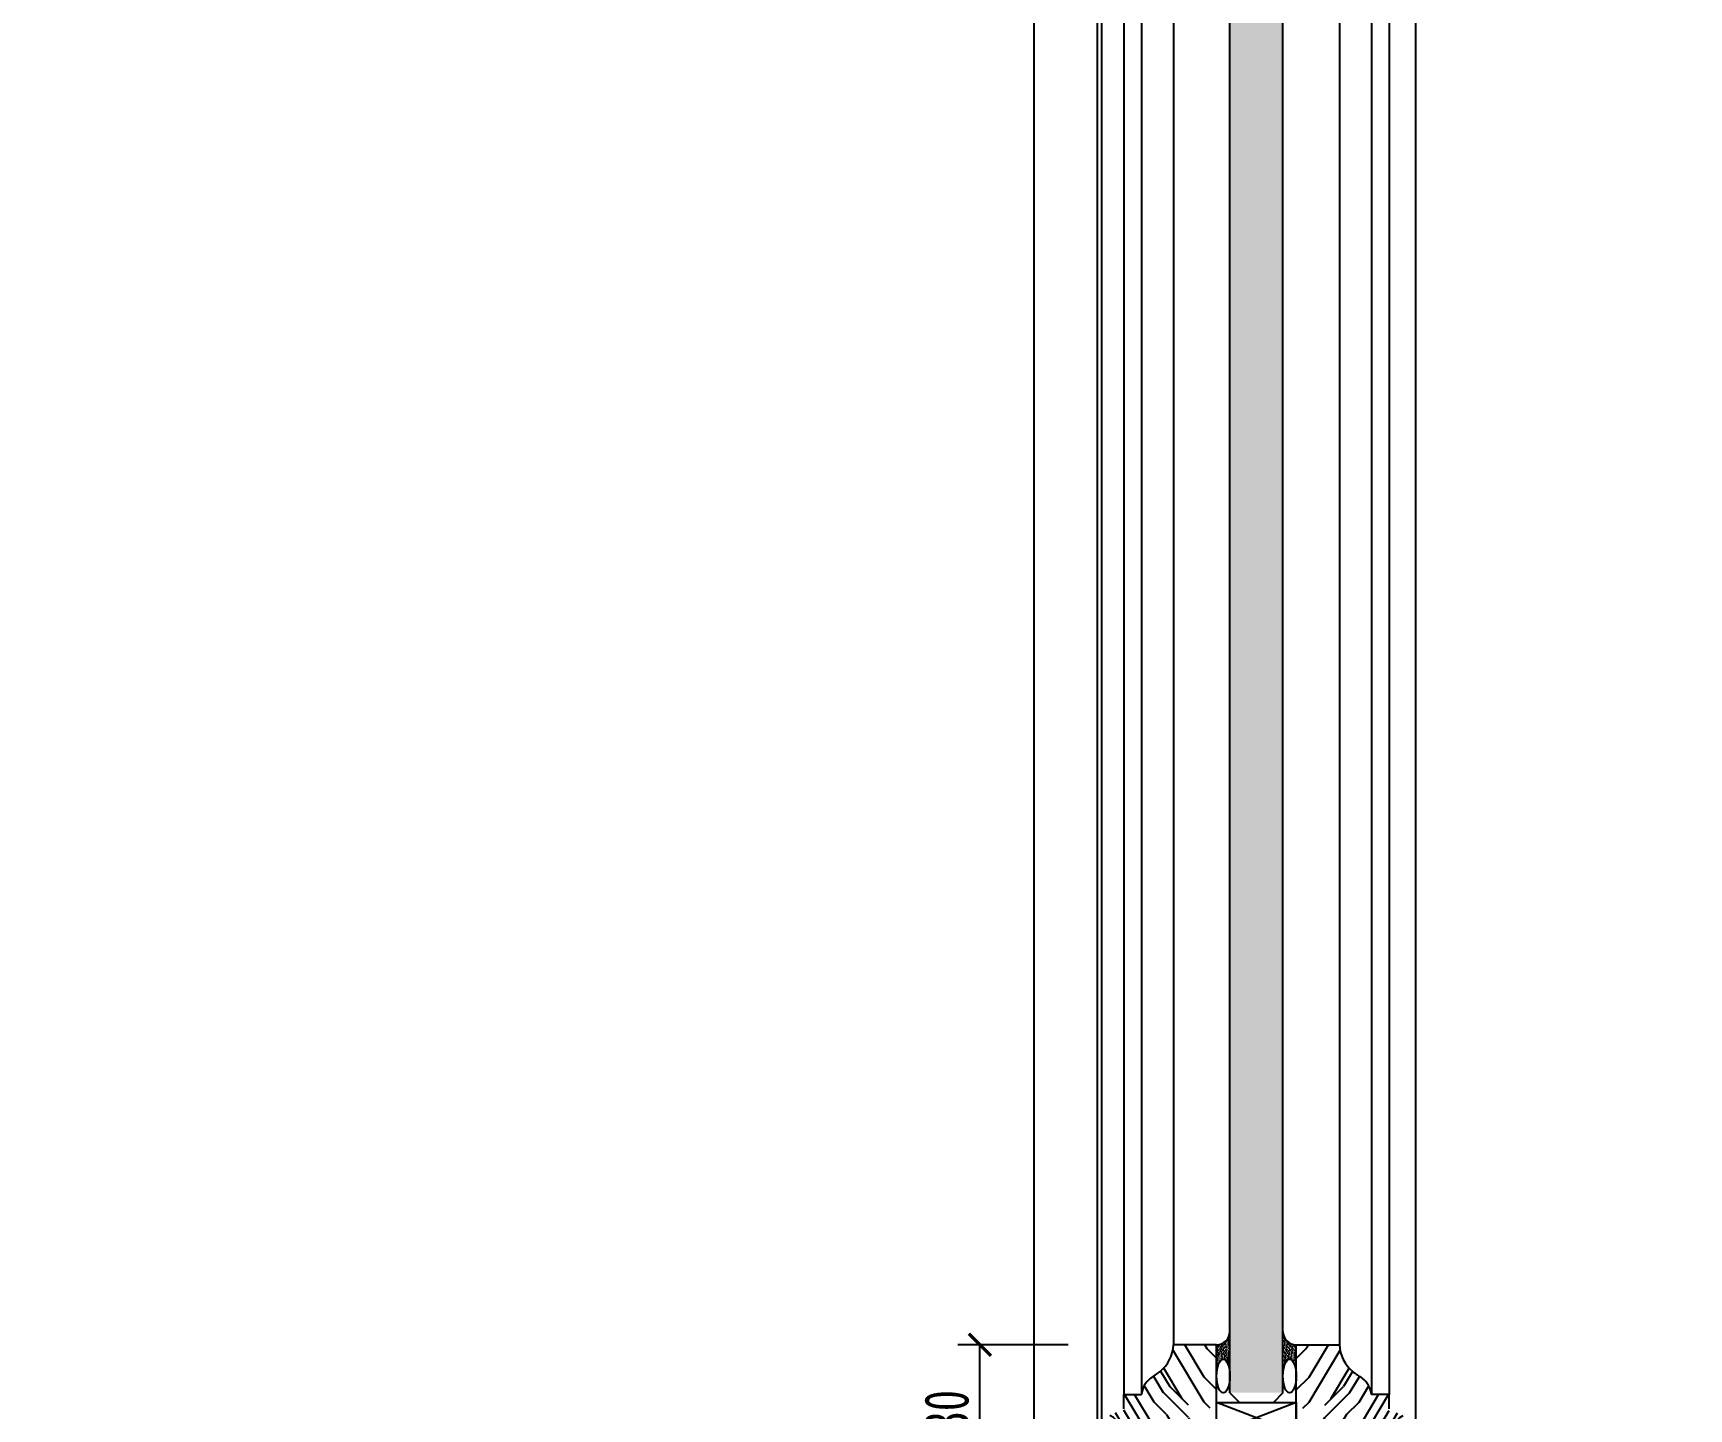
# Model space of a CAD drawing. Header units: millimetres. Extents: x 51249 to 2766742, y -599687 to -1280.
# Drawn here: x 67300.8 to 67675.2, y -128068.8 to -127757.6 of the extents above; entities that cross this region are included whole.
import ezdxf

# ---------------------------------------------------------------- set-up
doc = ezdxf.new("R2010")
doc.units = ezdxf.units.MM
doc.header["$LTSCALE"] = 10
doc.header["$PDMODE"] = 3
doc.linetypes.add('AUDIT_D_050706142524-0', pattern=[0])
for name, color, linetype in [('05', 8, 'Continuous'), ('1-LIGHT', 136, 'Continuous'), ('2-NORM', 3, 'Continuous'), ('D-Detail(节点图层)', 134, 'Continuous'), ('HATCH', 9, 'Continuous'), ('IDT-HATCH', 250, 'AUDIT_D_050706142524-0'), ('IRC-18Norm', 30, 'Continuous'), ('PUB_DIM', 8, 'Continuous'), ('W-尺寸', 5, 'Continuous')]:
    doc.layers.add(name, color=color, linetype=linetype)
doc.styles.add('DIM', font='SimSun.ttf', dxfattribs={"width": 0.7})
doc.dimstyles.new('25', dxfattribs={"dimscale": 25, "dimtxt": 2, "dimasz": 1, "dimexe": 1, "dimexo": 1, "dimgap": 0.5, "dimtad": 1, "dimdec": 0, "dimzin": 0, "dimdsep": 46, "dimtxsty": 'DIM', "dimblk": 'ARCHTICK', "dimcen": 0, "dimclrd": 5, "dimclre": 5, "dimclrt": 35, "dimadec": 0, "dimazin": 0, "dimtfac": 0.5, "dimtdec": 0, "dimtix": 1, "dimtmove": 2, "dimatfit": 2, "dimldrblk": 'A', "dimfxl": 0, "dimtolj": 1, "dimtzin": 0, "dimlwd": -1, "dimlwe": -1, "dimarcsym": 0})
doc.dimstyles.new('5', dxfattribs={"dimscale": 5, "dimtxt": 2, "dimasz": 1, "dimexe": 1, "dimexo": 1, "dimgap": 0.5, "dimtad": 1, "dimdec": 0, "dimrnd": 5, "dimzin": 0, "dimdsep": 46, "dimtxsty": 'DIM', "dimblk": 'ARCHTICK', "dimcen": 0, "dimclrd": 5, "dimclre": 5, "dimclrt": 35, "dimadec": 0, "dimazin": 0, "dimtfac": 0.5, "dimtdec": 0, "dimtix": 1, "dimtmove": 2, "dimatfit": 2, "dimldrblk": 'A', "dimfxl": 0, "dimtolj": 1, "dimtzin": 0, "dimlwd": -1, "dimlwe": -1, "dimarcsym": 0})

# ---------------------------------------------------------------- blocks, each defined once
blk = doc.blocks.new('_ArchTick')
at = {"color": 0, "linetype": 'ByBlock', "const_width": 0.15}
blk.add_lwpolyline([(-0.5, -0.5), (0.5, 0.5)], dxfattribs=at)
blk = doc.blocks.new('*D447')
at = {"layer": 'Defpoints', "color": 0, "ltscale": 0.15}
for p in [(67514.89374253014, -128054.3190530116), (67558.65786809936, -128054.3190530116), (67547.44592262662, -128084.3190530116)]:
    blk.add_point(p, dxfattribs=at)
at = {"layer": 'W-尺寸', "color": 5, "ltscale": 0.15}
for p, q in [((67534.89374253014, -128054.3190530116), (67509.89374253014, -128054.3190530116)), ((67514.89374253014, -128084.3190530116), (67514.89374253014, -128054.3190530116)), ((67534.89374253014, -128084.3190530116), (67509.89374253014, -128084.3190530116))]:
    blk.add_line(p, q, dxfattribs=at)
at = {"layer": 'W-尺寸', "color": 5, "ltscale": 0.15, "xscale": 5, "yscale": 5, "zscale": 5}
for p, rotation in [((67514.89374253014, -128054.3190530116), 90), ((67514.89374253014, -128084.3190530116), 270)]:
    blk.add_blockref('_ArchTick', p, dxfattribs=dict(at, rotation=rotation))
at = {"layer": 'W-尺寸', "color": 35, "ltscale": 0.15, "insert": (67507.39374253016, -128069.3190530116), "char_height": 10, "attachment_point": 5, "rotation": 90, "style": 'DIM'}
blk.add_mtext('\\A1;30', dxfattribs=at)
blk = doc.blocks.new('A')
for p, q in [((-1.435067392276324, 1.147654099946521), (-1.089590771724033, 1.437450103912852)), ((-1.089590771724033, 1.437450103912852), (0, 0)), ((-1.435067392276324, 1.147654099946521), (-0.3688396396728422, 0)), ((-0.3688396396728422, 3.637978807091713e-12), (-2.127066897330224, 0)), ((-1.435067392276324, -1.147654099946521), (-0.3688396396728422, 0)), ((-1.089590771724033, -1.437450103912852), (0, 0)), ((-1.435067392276324, -1.147654099946521), (-1.089590771724033, -1.437450103912852))]:
    blk.add_line(p, q)
for points in [[(-1.435067392276324, 1.147654099946521), (-1.089590771724033, 1.437450103912852), (-0.3688396396728422, 0), (0, 0)], [(-1.435067392276324, -1.147654099946521), (-1.089590771724033, -1.437450103912852), (-0.3688396396728422, 0), (0, 0)]]:
    blk.add_solid(points)
blk = doc.blocks.new('*D1063')
at = {"layer": 'D-Detail(节点图层)', "color": 5, "ltscale": 0.15}
for p, q in [((2766616.974142889, -121582.0585810632), (2766741.974142889, -121582.0585810632)), ((2766716.974142889, -121582.0585810632), (2766716.974142889, -599673.1338235259)), ((2766698.328192886, -599673.1338235259), (2766741.974142889, -599673.1338235259))]:
    blk.add_line(p, q, dxfattribs=at)
at = {"layer": 'Defpoints', "color": 0, "ltscale": 0.15}
for p in [(55453.76478300948, -121582.0585810625), (2766673.328192886, -599673.1338235259), (2766716.974142889, -599673.1338235259)]:
    blk.add_point(p, dxfattribs=at)
at = {"layer": 'D-Detail(节点图层)', "color": 5, "ltscale": 0.15, "xscale": 25, "yscale": 25, "zscale": 25}
for p, rotation in [((2766716.974142889, -121582.0585810632), 90), ((2766716.974142889, -599673.1338235259), 270)]:
    blk.add_blockref('_ArchTick', p, dxfattribs=dict(at, rotation=rotation))
at = {"layer": 'D-Detail(节点图层)', "color": 35, "ltscale": 0.15, "insert": (2766679.474142889, -360627.5962022941), "char_height": 50, "attachment_point": 5, "rotation": 90, "style": 'DIM'}
blk.add_mtext('\\A1;478091', dxfattribs=at)

msp = doc.modelspace()

# ---------------------------------------------------------------- hatches: boundary and pattern name
at = {"ltscale": 0.15}
h = msp.add_hatch(dxfattribs=at)
h.set_pattern_fill('AR-SAND', color=251, scale=0.01, angle=90, style=0)
h.set_pattern_definition([(127.5, (67571.43709658082, -128061.3946398812), (-0.4894132373293424, -0.01600031295984043), [0, -0.38608, 0, -0.4318, 0, -0.41275]), (97.49999999999987, (67571.43709658082, -128061.3946398812), (-0.7168251005683542, 0.4495232831380027), [0, -0.20828, 0, -0.3479799999999999, 0, -0.13335]), (57.49999999999998, (67571.43709658082, -128061.7070598812), (-0.001437184678545714, 0.790992370241458), [0, -0.1269999999999996, 0, -0.4571999999999993, 0, -0.5968999999999985]), (47.49999999999999, (67571.43709658082, -128061.7070598812), (-0.2229293232572162, 0.7635564524722972), [0, -0.0635, 0, -0.29972, 0, -0.3429])])
h.paths.add_polyline_path([(67568.4370965808, -128061.3946398812), (67568.50325347578, -128060.2765930941), (67568.78674927674, -128058.9516379342), (67569.12966996299, -128058.1865182488), (67569.34259264513, -128057.8997149452), (67569.53544748244, -128057.7269743408), (67569.9370965808, -128057.5879698103), (67570.15210737407, -128057.6272796654), (67570.43633356098, -128057.8049928952), (67570.68456258271, -128058.0942624659), (67570.87732288946, -128058.4286117027), (67571.05626188972, -128058.8600734149), (67571.14224414484, -128059.1281602582), (67571.22060584181, -128059.4246228749), (67571.29433485113, -128059.7738261461), (67571.33366669167, -128060.0055861974), (67571.38142390105, -128060.3671723991), (67571.41226630032, -128060.7048756592), (67571.4370965808, -128061.3323179429), (67571.43709658082, -128051.3190530116), (67571.29641796598, -128052.2269523542), (67570.90546602009, -128053.0240903459), (67570.55841692437, -128053.4403733552), (67570.25559094967, -128053.7050702434), (67569.89567006115, -128053.94061045), (67569.43287102593, -128054.1489705465), (67569.05012301708, -128054.2557515982), (67568.73534353613, -128054.3041909906), (67568.43709658082, -128054.3190530116)])
h = msp.add_hatch(dxfattribs=at)
h.set_pattern_fill('AR-SAND', color=251, scale=0.01, angle=90, style=0)
h.set_pattern_definition([(52.49999999999999, (67583.43709658079, -128061.3946398812), (0.4894132373293424, -0.01600031295984049), [0, -0.38608, 0, -0.4318, 0, -0.41275]), (82.49999999999999, (67583.43709658079, -128061.3946398812), (0.7168251005683542, 0.4495232831380026), [0, -0.20828, 0, -0.34798, 0, -0.13335]), (122.5, (67583.43709658079, -128061.7070598812), (0.00143718467854581, 0.790992370241458), [0, -0.127, 0, -0.4572, 0, -0.5969]), (132.5, (67583.43709658079, -128061.7070598812), (0.2229293232572163, 0.7635564524722972), [0, -0.06349999999999997, 0, -0.2997199999999999, 0, -0.3428999999999999])])
h.paths.add_polyline_path([(67586.4370965808, -128061.3946398812), (67586.37093968583, -128060.2765930941), (67586.08744388487, -128058.9516379342), (67585.74452319862, -128058.1865182488), (67585.53160051648, -128057.8997149452), (67585.33874567917, -128057.7269743408), (67584.9370965808, -128057.5879698103), (67584.72208578754, -128057.6272796654), (67584.43785960063, -128057.8049928952), (67584.1896305789, -128058.0942624659), (67583.99687027215, -128058.4286117027), (67583.81793127189, -128058.8600734149), (67583.73194901677, -128059.1281602582), (67583.6535873198, -128059.4246228749), (67583.57985831048, -128059.7738261461), (67583.54052646994, -128060.0055861974), (67583.49276926056, -128060.3671723991), (67583.46192686129, -128060.7048756592), (67583.4370965808, -128061.3323179429), (67583.43709658079, -128051.3190530116), (67583.57777519563, -128052.2269523542), (67583.96872714152, -128053.0240903459), (67584.31577623724, -128053.4403733552), (67584.61860221194, -128053.7050702434), (67584.97852310046, -128053.94061045), (67585.44132213568, -128054.1489705465), (67585.82407014453, -128054.2557515982), (67586.13884962548, -128054.3041909906), (67586.43709658079, -128054.3190530116)])
at = {"layer": 'HATCH', "ltscale": 30}
h = msp.add_hatch(dxfattribs=at)
h.set_pattern_fill('ZIGZAG', color=251, scale=66.66666666666666, angle=-135, style=0)
h.set_pattern_definition([(44.99999999999999, (67574.22007618094, -126552.3562479038), (3.811735879592823e-15, 11.78511301977579), [8.333333333333332, -8.333333333333332]), (135, (67580.11263269087, -126546.4636913938), (-11.78511301977579, 3.811735879592823e-15), [8.333333333333332, -8.333333333333332])])
h.paths.add_polyline_path([(67583.43709658079, -125978.2141020524), (67571.43709658079, -125978.2141020524), (67571.4370965808, -128065.1479733716), (67583.4370965808, -128065.1479733716)])
at = {"layer": 'IDT-HATCH'}
h = msp.add_hatch(dxfattribs=at)
h.set_pattern_fill('木纹02', color=8, scale=10, angle=404.9999999999999, style=0, pattern_type=2)
h.set_pattern_definition([(135, (-55635.05938549401, -182599.3683932916), (-28.28427124746191, -28.28427124746189), [8, -12, 4, -16]), (135, (-55655.56548214841, -182580.2765101996), (-28.28427124746191, -28.28427124746189), [8, -32]), (135, (-55654.15126858602, -182584.5191508867), (-28.28427124746191, -28.28427124746189), [4, -36]), (135, (-55639.3020261811, -182600.782606854), (-28.28427124746191, -28.28427124746189), [2, -28, 2, -8]), (135, (-55650.61573468012, -182592.2973254797), (-28.28427124746191, -28.28427124746189), [8, -12, 2, -18]), (135, (-55644.25177364942, -182600.0755000728), (-28.28427124746191, -28.28427124746189), [6, -34]), (135, (-55652.02994824247, -182593.7115390421), (-28.28427124746191, -28.28427124746189), [12, -28]), (135, (-55644.25177364942, -182602.9039271976), (-28.28427124746191, -28.28427124746189), [8, -32]), (135, (-55656.2725889296, -182592.2973254797), (-28.28427124746191, -28.28427124746189), [20, -20]), (135, (-55649.20152111773, -182602.1968204164), (-28.28427124746191, -28.28427124746189), [4, -12, 8, -16]), (135, (-55669.70761777213, -182583.1049373243), (-28.28427124746191, -28.28427124746189), [8, -32]), (135, (-55664.75787030385, -182589.468898355), (-28.28427124746191, -28.28427124746189), [4, -36]), (135, (-55659.80812283553, -182595.8328593857), (-28.28427124746191, -28.28427124746189), [4, -36]), (135, (-55646.37309399297, -182610.6821017906), (-28.28427124746191, -28.28427124746189), [8, -32]), (135, (-55661.22233639788, -182597.247072948), (-28.28427124746191, -28.28427124746189), [8, -32]), (135, (-55662.63654996027, -182598.6612865104), (-28.28427124746191, -28.28427124746189), [8, -8, 8, -16]), (135, (-55658.39390927315, -182605.7323543223), (-28.28427124746191, -28.28427124746189), [4, -20, 8, -8]), (135, (-55664.75787030385, -182600.782606854), (-28.28427124746191, -28.28427124746189), [12, -28]), (135, (-55666.1720838662, -182602.1968204164), (-28.28427124746191, -28.28427124746189), [8, -32]), (135, (-55655.56548214841, -182614.2176356965), (-28.28427124746191, -28.28427124746189), [12, -16, 4, -8]), (135, (-55656.97969571079, -182615.6318492589), (-28.28427124746191, -28.28427124746189), [20, -20]), (135, (-55674.65736524045, -182599.3683932916), (-28.28427124746191, -28.28427124746189), [4, -36]), (135, (-55666.87919064739, -182608.560781447), (-28.28427124746191, -28.28427124746189), [8, -32]), (135, (-55661.92944317908, -182614.9247424777), (-28.28427124746191, -28.28427124746189), [4, -16, 4, -16]), (135, (-55659.80812283553, -182618.4602763836), (-28.28427124746191, -28.28427124746189), [4, -12, 8, -16]), (135, (-55666.1720838662, -182613.5105289153), (-28.28427124746191, -28.28427124746189), [4, -20, 4, -12]), (135, (-55672.5360448969, -182608.560781447), (-28.28427124746191, -28.28427124746189), [12, -28]), (135, (-55662.63654996027, -182621.2887035084), (-28.28427124746191, -28.28427124746189), [8, -32]), (135, (-55677.48579236519, -182607.8536746659), (-28.28427124746191, -28.28427124746189), [4, -36]), (135, (-55683.84975339586, -182602.9039271976), (-28.28427124746191, -28.28427124746189), [4, -36]), (149.03624347, (-55656.97969571079, -182581.6907237619), (-28.28427124562036, 28.28427124768915), [4.119999999999999, -160.80422104]), (149.03624347, (-55666.1720838662, -182585.2262576679), (-28.28427124562036, 28.28427124768915), [4.119999999999999, -160.80422104]), (149.03624347, (-55680.31421948993, -182605.0252475411), (-28.28427124562036, 28.28427124768915), [4.119999999999999, -160.80422104]), (149.03624347, (-55661.22233639788, -182602.9039271976), (-28.28427124562036, 28.28427124768915), [4.119999999999999, -160.80422104]), (149.03624347, (-55671.12183133452, -182601.4897136352), (-28.28427124562036, 28.28427124768915), [4.119999999999999, -160.80422104]), (149.03624347, (-55671.82893811571, -182596.5399661668), (-28.28427124562036, 28.28427124768915), [4.119999999999999, -160.80422104]), (149.03624347, (-55662.63654996027, -182615.6318492589), (-28.28427124562036, 28.28427124768915), [4.119999999999999, -160.80422104]), (149.03624347, (-55672.5360448969, -182602.9039271976), (-28.28427124562036, 28.28427124768915), [4.119999999999999, -160.80422104]), (149.03624347, (-55667.58629742856, -182586.6404712303), (-28.28427124562036, 28.28427124768915), [8.239999999999998, -156.68422104]), (149.03624347, (-55666.87919064739, -182591.5902186985), (-28.28427124562036, 28.28427124768915), [8.239999999999998, -156.68422104]), (149.03624347, (-55668.29340420975, -182593.0044322609), (-28.28427124562036, 28.28427124768915), [8.239999999999998, -156.68422104]), (300.96375653, (-55650.61573468012, -182592.2973254797), (28.28427124768914, -28.28427124562038), [4.119999999999998, -8.239999999999997, 4.119999999999998, -148.4442210399999]), (300.96375653, (-55649.20152111773, -182602.1968204164), (28.28427124768914, -28.28427124562038), [4.119999999999998, -160.80422104]), (300.96375653, (-55661.92944317908, -182614.9247424777), (28.28427124768914, -28.28427124562038), [8.239999999999997, -156.68422104]), (329.03624347, (-55655.56548214841, -182580.2765101996), (28.28427124562036, -28.28427124768915), [4.119999999999993, -160.8042210399998]), (120.96375653, (-55661.22233639788, -182574.6196559501), (-28.28427124768912, 28.28427124562039), [4.12, -160.80422104]), (120.96375653, (-55662.63654996027, -182593.0044322609), (-28.28427124768912, 28.28427124562039), [4.12, -160.80422104]), (120.96375653, (-55673.24315167806, -182592.2973254797), (-28.28427124768912, 28.28427124562039), [4.12, -160.80422104]), (120.96375653, (-55664.05076352265, -182605.7323543223), (-28.28427124768912, 28.28427124562039), [4.12, -160.80422104]), (120.96375653, (-55664.75787030385, -182612.0963153529), (-28.28427124768912, 28.28427124562039), [4.12, -160.80422104]), (120.96375653, (-55669.00051099094, -182610.6821017906), (-28.28427124768912, 28.28427124562039), [4.12, -160.80422104]), (120.96375653, (-55664.05076352265, -182605.7323543223), (-28.28427124768912, 28.28427124562039), [4.12, -160.80422104]), (120.96375653, (-55676.77868558399, -182601.4897136352), (-28.28427124768912, 28.28427124562039), [16.48, -148.44422104]), (120.96375653, (-55640.71623974349, -182599.3683932916), (-28.28427124768912, 28.28427124562039), [16.48, -148.44422104]), (120.96375653, (-55645.66598721177, -182598.6612865104), (-28.28427124768912, 28.28427124562039), [16.48, -148.44422104]), (120.96375653, (-55649.90862789893, -182597.247072948), (-28.28427124768912, 28.28427124562039), [4.12, -8.24, 8.24, -144.32422104]), (120.96375653, (-55652.02994824247, -182599.3683932916), (-28.28427124768912, 28.28427124562039), [8.24, -8.24, 8.24, -140.20422104]), (120.96375653, (-55652.02994824247, -182605.0252475411), (-28.28427124768912, 28.28427124562039), [16.48, -148.44422104]), (120.96375653, (-55651.32284146128, -182609.9749950094), (-28.28427124768912, 28.28427124562039), [16.48, -148.44422104]), (120.96375653, (-55652.73705502364, -182611.3892085718), (-28.28427124768912, 28.28427124562039), [16.48, -148.44422104]), (120.96375653, (-55681.02132627112, -182600.0755000728), (-28.28427124768912, 28.28427124562039), [4.12, -160.80422104]), (120.96376753, (-55686.67818052063, -182600.0755000728), (-28.28427667787886, 28.28426581542961), [8.24, -156.68422104]), (120.96376753, (-55668.29340420975, -182615.6318492589), (-28.28427667787886, 28.28426581542961), [8.24, -156.68422104]), (120.9637575300001, (-55640.71623974349, -182593.7115390421), (-28.28427174134279, 28.28427075196671), [16.48, -148.44422104]), (120.9637575300001, (-55677.48579236519, -182596.5399661668), (-28.28427174134279, 28.28427075196671), [12.36, -152.56422104]), (120.9637575300001, (-55678.19289914638, -182591.5902186985), (-28.28427174134279, 28.28427075196671), [24.72, -140.20422104])])
edge = h.paths.add_edge_path()
edge.add_arc((67497.59027489478, -127979.2666334885), 99.75466131192651, 304.10039438997353, 305.59705055819467, ccw=False)
edge.add_arc((67556.57565160593, -128066.0110236356), 5.148733575740926, 126.4428622546429, 175.0756328844808)
edge.add_line((67551.44592262659, -128065.5690530116), (67547.44592262662, -128065.5690530116))
edge.add_line((67547.44592262662, -128065.5690530116), (67547.44592262662, -128069.3190530116))
edge.add_arc((67547.70113095996, -128075.5690530116), 6.255208333333729, 92.33827865590362, 267.6617213440963)
edge.add_line((67547.44592262662, -128081.8190530116), (67547.44592262662, -128084.3190530116))
edge.add_line((67547.44592262662, -128084.3190530116), (67552.44592262662, -128084.3190530116))
edge.add_line((67552.44592262662, -128084.3190530116), (67552.44592262662, -128074.3190530116))
edge.add_line((67552.44592262662, -128074.3190530116), (67568.4370965808, -128074.3190530116))
edge.add_line((67568.4370965808, -128074.3190530116), (67568.43709658078, -128054.3190530116))
edge.add_line((67568.43709658078, -128054.3190530116), (67558.65786809936, -128054.3190530116))
edge.add_arc((67550.37158551361, -128053.988734977), 8.292863745098321, 309.58138176558623, 357.71721350817296, ccw=False)
h = msp.add_hatch(dxfattribs=at)
h.set_pattern_fill('木纹02', color=8, scale=10, angle=315, style=0, pattern_type=2)
h.set_pattern_definition([(45.00000000000001, (190789.9335786556, -182599.3683932917), (28.2842712474619, -28.2842712474619), [8, -12, 4, -16]), (45.00000000000001, (190810.43967531, -182580.2765101996), (28.2842712474619, -28.2842712474619), [8, -32]), (45.00000000000001, (190809.0254617476, -182584.5191508867), (28.2842712474619, -28.2842712474619), [4, -36]), (45.00000000000001, (190794.1762193427, -182600.782606854), (28.2842712474619, -28.2842712474619), [2, -28, 2, -8]), (45.00000000000001, (190805.4899278417, -182592.2973254798), (28.2842712474619, -28.2842712474619), [8, -12, 2, -18]), (45.00000000000001, (190799.125966811, -182600.0755000729), (28.2842712474619, -28.2842712474619), [6, -34]), (45.00000000000001, (190806.9041414041, -182593.7115390422), (28.2842712474619, -28.2842712474619), [12, -28]), (45.00000000000001, (190799.125966811, -182602.9039271976), (28.2842712474619, -28.2842712474619), [8, -32]), (45.00000000000001, (190811.1467820912, -182592.2973254798), (28.2842712474619, -28.2842712474619), [20, -20]), (45.00000000000001, (190804.0757142793, -182602.1968204164), (28.2842712474619, -28.2842712474619), [4, -12, 8, -16]), (45.00000000000001, (190824.5818109337, -182583.1049373244), (28.2842712474619, -28.2842712474619), [8, -32]), (45.00000000000001, (190819.6320634654, -182589.468898355), (28.2842712474619, -28.2842712474619), [4, -36]), (45.00000000000001, (190814.6823159971, -182595.8328593858), (28.2842712474619, -28.2842712474619), [4, -36]), (45.00000000000001, (190801.2472871545, -182610.6821017907), (28.2842712474619, -28.2842712474619), [8, -32]), (45.00000000000001, (190816.0965295595, -182597.2470729481), (28.2842712474619, -28.2842712474619), [8, -32]), (45.00000000000001, (190817.5107431218, -182598.6612865105), (28.2842712474619, -28.2842712474619), [8, -8, 8, -16]), (45.00000000000001, (190813.2681024347, -182605.7323543223), (28.2842712474619, -28.2842712474619), [4, -20, 8, -8]), (45.00000000000001, (190819.6320634654, -182600.782606854), (28.2842712474619, -28.2842712474619), [12, -28]), (45.00000000000001, (190821.0462770278, -182602.1968204164), (28.2842712474619, -28.2842712474619), [8, -32]), (45.00000000000001, (190810.43967531, -182614.2176356966), (28.2842712474619, -28.2842712474619), [12, -16, 4, -8]), (45.00000000000001, (190811.8538888724, -182615.631849259), (28.2842712474619, -28.2842712474619), [20, -20]), (45.00000000000001, (190829.531558402, -182599.3683932917), (28.2842712474619, -28.2842712474619), [4, -36]), (45.00000000000001, (190821.753383809, -182608.5607814471), (28.2842712474619, -28.2842712474619), [8, -32]), (45.00000000000001, (190816.8036363407, -182614.9247424778), (28.2842712474619, -28.2842712474619), [4, -16, 4, -16]), (45.00000000000001, (190814.6823159971, -182618.4602763837), (28.2842712474619, -28.2842712474619), [4, -12, 8, -16]), (45.00000000000001, (190821.0462770278, -182613.5105289154), (28.2842712474619, -28.2842712474619), [4, -20, 4, -12]), (45.00000000000001, (190827.4102380585, -182608.5607814471), (28.2842712474619, -28.2842712474619), [12, -28]), (45.00000000000001, (190817.5107431218, -182621.2887035084), (28.2842712474619, -28.2842712474619), [8, -32]), (45.00000000000001, (190832.3599855268, -182607.8536746659), (28.2842712474619, -28.2842712474619), [4, -36]), (45.00000000000001, (190838.7239465574, -182602.9039271976), (28.2842712474619, -28.2842712474619), [4, -36]), (30.96375652999999, (190811.8538888724, -182581.690723762), (28.28427124562037, 28.28427124768914), [4.119999999999999, -160.80422104]), (30.96375652999999, (190821.0462770278, -182585.2262576679), (28.28427124562037, 28.28427124768914), [4.119999999999999, -160.80422104]), (30.96375652999999, (190835.1884126515, -182605.0252475411), (28.28427124562037, 28.28427124768914), [4.119999999999999, -160.80422104]), (30.96375652999999, (190816.0965295595, -182602.9039271976), (28.28427124562037, 28.28427124768914), [4.119999999999999, -160.80422104]), (30.96375652999999, (190825.9960244961, -182601.4897136352), (28.28427124562037, 28.28427124768914), [4.119999999999999, -160.80422104]), (30.96375652999999, (190826.7031312773, -182596.5399661669), (28.28427124562037, 28.28427124768914), [4.119999999999999, -160.80422104]), (30.96375652999999, (190817.5107431218, -182615.631849259), (28.28427124562037, 28.28427124768914), [4.119999999999999, -160.80422104]), (30.96375652999999, (190827.4102380585, -182602.9039271976), (28.28427124562037, 28.28427124768914), [4.119999999999999, -160.80422104]), (30.96375652999999, (190822.4604905901, -182586.6404712303), (28.28427124562037, 28.28427124768914), [8.239999999999998, -156.68422104]), (30.96375652999999, (190821.753383809, -182591.5902186986), (28.28427124562037, 28.28427124768914), [8.239999999999998, -156.68422104]), (30.96375652999999, (190823.1675973713, -182593.004432261), (28.28427124562037, 28.28427124768914), [8.239999999999998, -156.68422104]), (239.03624347, (190805.4899278417, -182592.2973254798), (-28.28427124768915, -28.28427124562037), [4.119999999999998, -8.239999999999997, 4.119999999999998, -148.4442210399999]), (239.03624347, (190804.0757142793, -182602.1968204164), (-28.28427124768915, -28.28427124562037), [4.119999999999998, -160.80422104]), (239.03624347, (190816.8036363407, -182614.9247424778), (-28.28427124768915, -28.28427124562037), [8.239999999999997, -156.68422104]), (210.9637565299999, (190810.43967531, -182580.2765101996), (-28.28427124562037, -28.28427124768914), [4.119999999999994, -160.8042210399998]), (59.03624346999999, (190816.0965295595, -182574.6196559501), (28.28427124768913, 28.28427124562038), [4.12, -160.80422104]), (59.03624346999999, (190817.5107431218, -182593.004432261), (28.28427124768913, 28.28427124562038), [4.12, -160.80422104]), (59.03624346999999, (190828.1173448396, -182592.2973254798), (28.28427124768913, 28.28427124562038), [4.12, -160.80422104]), (59.03624346999999, (190818.9249566842, -182605.7323543223), (28.28427124768913, 28.28427124562038), [4.12, -160.80422104]), (59.03624346999999, (190819.6320634654, -182612.096315353), (28.28427124768913, 28.28427124562038), [4.12, -160.80422104]), (59.03624346999999, (190823.8747041525, -182610.6821017907), (28.28427124768913, 28.28427124562038), [4.12, -160.80422104]), (59.03624346999999, (190818.9249566842, -182605.7323543223), (28.28427124768913, 28.28427124562038), [4.12, -160.80422104]), (59.03624346999999, (190831.6528787456, -182601.4897136352), (28.28427124768913, 28.28427124562038), [16.48, -148.44422104]), (59.03624346999999, (190795.5904329051, -182599.3683932917), (28.28427124768913, 28.28427124562038), [16.48, -148.44422104]), (59.03624346999999, (190800.5401803734, -182598.6612865105), (28.28427124768913, 28.28427124562038), [16.48, -148.44422104]), (59.03624346999999, (190804.7828210605, -182597.2470729481), (28.28427124768913, 28.28427124562038), [4.12, -8.24, 8.24, -144.32422104]), (59.03624346999999, (190806.9041414041, -182599.3683932917), (28.28427124768913, 28.28427124562038), [8.24, -8.24, 8.24, -140.20422104]), (59.03624346999999, (190806.9041414041, -182605.0252475411), (28.28427124768913, 28.28427124562038), [16.48, -148.44422104]), (59.03624346999999, (190806.1970346229, -182609.9749950095), (28.28427124768913, 28.28427124562038), [16.48, -148.44422104]), (59.03624346999999, (190807.6112481852, -182611.3892085718), (28.28427124768913, 28.28427124562038), [16.48, -148.44422104]), (59.03624346999999, (190835.8955194327, -182600.0755000729), (28.28427124768913, 28.28427124562038), [4.12, -160.80422104]), (59.03623246999999, (190841.5523736822, -182600.0755000729), (28.28427667787888, 28.2842658154296), [8.24, -156.68422104]), (59.03623246999999, (190823.1675973713, -182615.631849259), (28.28427667787888, 28.2842658154296), [8.24, -156.68422104]), (59.03624246999991, (190795.5904329051, -182593.7115390422), (28.2842717413428, 28.2842707519667), [16.48, -148.44422104]), (59.03624246999991, (190832.3599855268, -182596.5399661669), (28.2842717413428, 28.2842707519667), [12.36, -152.56422104]), (59.03624246999991, (190833.067092308, -182591.5902186986), (28.2842717413428, 28.2842707519667), [24.72, -140.20422104])])
edge = h.paths.add_edge_path()
edge.add_arc((67657.28391826739, -127979.2666334885), 99.75466131225686, 234.4029494415403, 235.8996056097612)
edge.add_arc((67598.29854155569, -128066.0110236356), 5.148733575732281, 4.924367115694508, 53.55713774548741, ccw=False)
edge.add_line((67603.42827053502, -128065.5690530116), (67607.42827053499, -128065.5690530116))
edge.add_line((67607.42827053499, -128065.5690530116), (67607.42827053499, -128069.3190530116))
edge.add_arc((67607.17306220165, -128075.5690530116), 6.255208333333729, -87.6617213440964, 87.6617213440964, ccw=False)
edge.add_line((67607.42827053499, -128081.8190530116), (67607.42827053499, -128084.3190530116))
edge.add_line((67607.42827053499, -128084.3190530116), (67602.42827053499, -128084.3190530116))
edge.add_line((67602.42827053499, -128084.3190530116), (67602.42827053499, -128074.3190530116))
edge.add_line((67602.42827053499, -128074.3190530116), (67586.4370965808, -128074.3190530116))
edge.add_line((67586.4370965808, -128074.3190530116), (67586.4370965808, -128054.3190530116))
edge.add_line((67586.4370965808, -128054.3190530116), (67596.21632506225, -128054.3190530116))
edge.add_arc((67604.502607648, -128053.988734977), 8.292863745098321, 182.2827864918271, 230.4186182344137)

# ---------------------------------------------------------------- linework, layer by layer
at = {"color": 251, "ltscale": 0.15, "elevation": -1.474450580801158e-08}
for points in [[(67527.13145035805, -125796.178437828), (67527.13145035805, -128244.3190551872)], [(67542.43713735507, -125854.1784378279), (67542.43713735507, -128232.0284185691)]]:
    msp.add_lwpolyline(points, dxfattribs=at)
at = {"layer": '05'}
for p, q in [((67541.44592262663, -125972.9284610724, -5.957076180801155e-08), (67541.44592262663, -128075.5690530102, -4.227657159999997e-08)), ((67613.43711341628, -125972.9284610724, -5.957076180801155e-08), (67613.43711341628, -128075.5690530102, -4.227657159999997e-08)), ((67547.44592262662, -125982.9284610724, -5.957076180801155e-08), (67547.44592262662, -128065.5690530116, -4.227657159999997e-08)), ((67551.4459226266, -125982.9284610724, -5.957076180801155e-08), (67551.4459226266, -128065.5690530116, -4.227657159999997e-08)), ((67603.4371134163, -125982.9284610724, -5.957076180801155e-08), (67603.43711341631, -128065.5690530116, -4.227657159999997e-08)), ((67607.4371134163, -125982.9284610724, -5.957076180801155e-08), (67607.4371134163, -128065.5690530116, -4.227657159999997e-08)), ((67558.65786809956, -125994.1784610724, -5.957076180801155e-08), (67558.65786809956, -128054.3190530065, -4.227657159999997e-08)), ((67596.22516794335, -125994.1784610724, -5.957076180801155e-08), (67596.22516794335, -128054.3190530065, -4.227657159999997e-08))]:
    msp.add_line(p, q, dxfattribs=at)
at = {"layer": '1-LIGHT', "color": 8}
for p, q in [((67586.4370965808, -128067.3879733719, -4.227657159999997e-08), (67568.4370965808, -128074.3190530116, -4.227657159999997e-08)), ((67586.4370965808, -128074.3190530116, -4.227657159999997e-08), (67568.4370965808, -128067.3879733719, -4.227657159999997e-08))]:
    msp.add_line(p, q, dxfattribs=at)
at = {"layer": '2-NORM', "color": 134, "elevation": -4.482625599999997e-08}
msp.add_lwpolyline([(67568.4370965808, -128074.3190530116), (67568.4370965808, -128067.3879733719), (67586.4370965808, -128067.3879733719), (67586.4370965808, -128074.3190530116)], close=True, dxfattribs=at)
at = {"layer": '2-NORM', "color": 134}
for centre, start, end in [((67568.43709658082, -128051.3190530116, -4.227657159999997e-08), 269.9999999991662, 0), ((67586.43709658079, -128051.3190530116, -4.227657159999997e-08), 180, 270)]:
    msp.add_arc(centre, 3.000000000000002, start, end, dxfattribs=at)
at = {"layer": 'IRC-18Norm', "color": 2}
for p, q in [((67571.4370965808, -128065.1479733717, -1.551785657859134e-07), (67571.4370965808, -125983.349540711, -5.943128098479948e-08)), ((67583.4370965808, -128065.1479733716, -1.551785657859134e-07), (67583.4370965808, -125983.349540711, -5.943128098479948e-08)), ((67547.44592262662, -128068.8190529438, -4.227657159999997e-08), (67547.44592262662, -128065.5690530116, -4.227657159999997e-08)), ((67547.44592262662, -128065.5690530116, -4.227657159999997e-08), (67551.44592262662, -128065.5690530116, -4.227657159999997e-08)), ((67571.4370965808, -128065.1479733716, -4.21370907767879e-08), (67573.57562244294, -128067.3879733719, -4.227657159999997e-08)), ((67583.4370965808, -128065.1479733716, -4.21370907767879e-08), (67581.29857071867, -128067.3879733719, -4.227657159999997e-08)), ((67607.42827053499, -128065.5690530116, -2.680805599718268e-07), (67603.42827053499, -128065.5690530116, -2.680805599718268e-07)), ((67607.42827053499, -128068.8190529438, -2.680805599718268e-07), (67607.42827053499, -128065.5690530116, -2.680805599718268e-07))]:
    msp.add_line(p, q, dxfattribs=at)
for points, elevation in [([(67547.44592262662, -128081.3190530116), (67547.44592262662, -128084.3190530116), (67552.44592262662, -128084.3190530116), (67552.44592262662, -128074.3190530116), (67568.4370965808, -128074.3190530116), (67568.4370965808, -128054.3190530116), (67558.65786809936, -128054.3190530116)], -4.227657159999997e-08), ([(67607.42827053499, -128081.3190530116), (67607.42827053499, -128084.3190530116), (67602.42827053499, -128084.3190530116), (67602.42827053499, -128074.3190530116), (67586.4370965808, -128074.3190530116), (67586.4370965808, -128054.3190530116), (67596.21632506225, -128054.3190530116)], -2.680805599718268e-07)]:
    msp.add_lwpolyline(points, dxfattribs=dict(at, elevation=elevation))
for centre, radius, start, end in [((67550.37158551361, -128053.988734977, -4.227657159999997e-08), 8.292863745096879, 309.5813817665979, 357.7172135436019), ((67604.502607648, -128053.988734977, -2.680805599718268e-07), 8.292863745096879, 182.2827864563981, 230.4186182334021), ((67556.57565160593, -128066.0110236356, -4.227657159999997e-08), 5.14873357572751, 126.4428622436879, 175.0756328835001), ((67497.5902748945, -127979.2666334886, -4.227657159999997e-08), 99.75466131199964, 304.1003943903051, 305.5970505600957), ((67657.28391826712, -127979.2666334886, -2.680805599718268e-07), 99.75466131199964, 234.4029494399043, 235.8996056096949), ((67598.29854155568, -128066.0110236356, -2.680805599718268e-07), 5.14873357572751, 4.924367116499889, 53.55713775631207)]:
    msp.add_arc(centre, radius, start, end, dxfattribs=at)
at = {"layer": 'PUB_DIM', "ltscale": 30}
for centre, major_axis, ratio in [((67569.9370965808, -128061.3946398812, -9.872756869295668e-08), (1.407624936567066e-31, 3.806670070902328), 0.3940451817628743), ((67584.93776899861, -128061.3946398812, -2.680805599718268e-07), (4.661826317740563e-16, 3.806670070902328), 0.3938685397642949)]:
    msp.add_ellipse(centre, major_axis=major_axis, ratio=ratio, dxfattribs=at)

# ---------------------------------------------------------------- dimensions: what is measured, and where the dimension line sits
at = {"layer": 'D-Detail(节点图层)', "color": 251, "ltscale": 0.15}
dim = msp.add_linear_dim(base=(2766716.974142889, -599673.1338235259), p1=(55453.76478300948, -121582.0585810625), p2=(2766673.328192886, -599673.1338235259), angle=90, dimstyle='25', dxfattribs=at)
dim.commit()
dim.dimension.update_dxf_attribs({"geometry": '*D1063', "text_midpoint": (2766679.474142889, -360627.5962022941)})
at = {"layer": 'W-尺寸', "color": 1, "ltscale": 0.15}
dim = msp.add_linear_dim(base=(67514.89374253014, -128054.3190530116), p1=(67547.44592262662, -128084.3190530116), p2=(67558.65786809936, -128054.3190530116), angle=90, dimstyle='5', dxfattribs=at)
dim.commit()
dim.dimension.update_dxf_attribs({"geometry": '*D447', "text_midpoint": (67507.39374253016, -128069.3190530116)})

doc.saveas('drawing.dxf')
